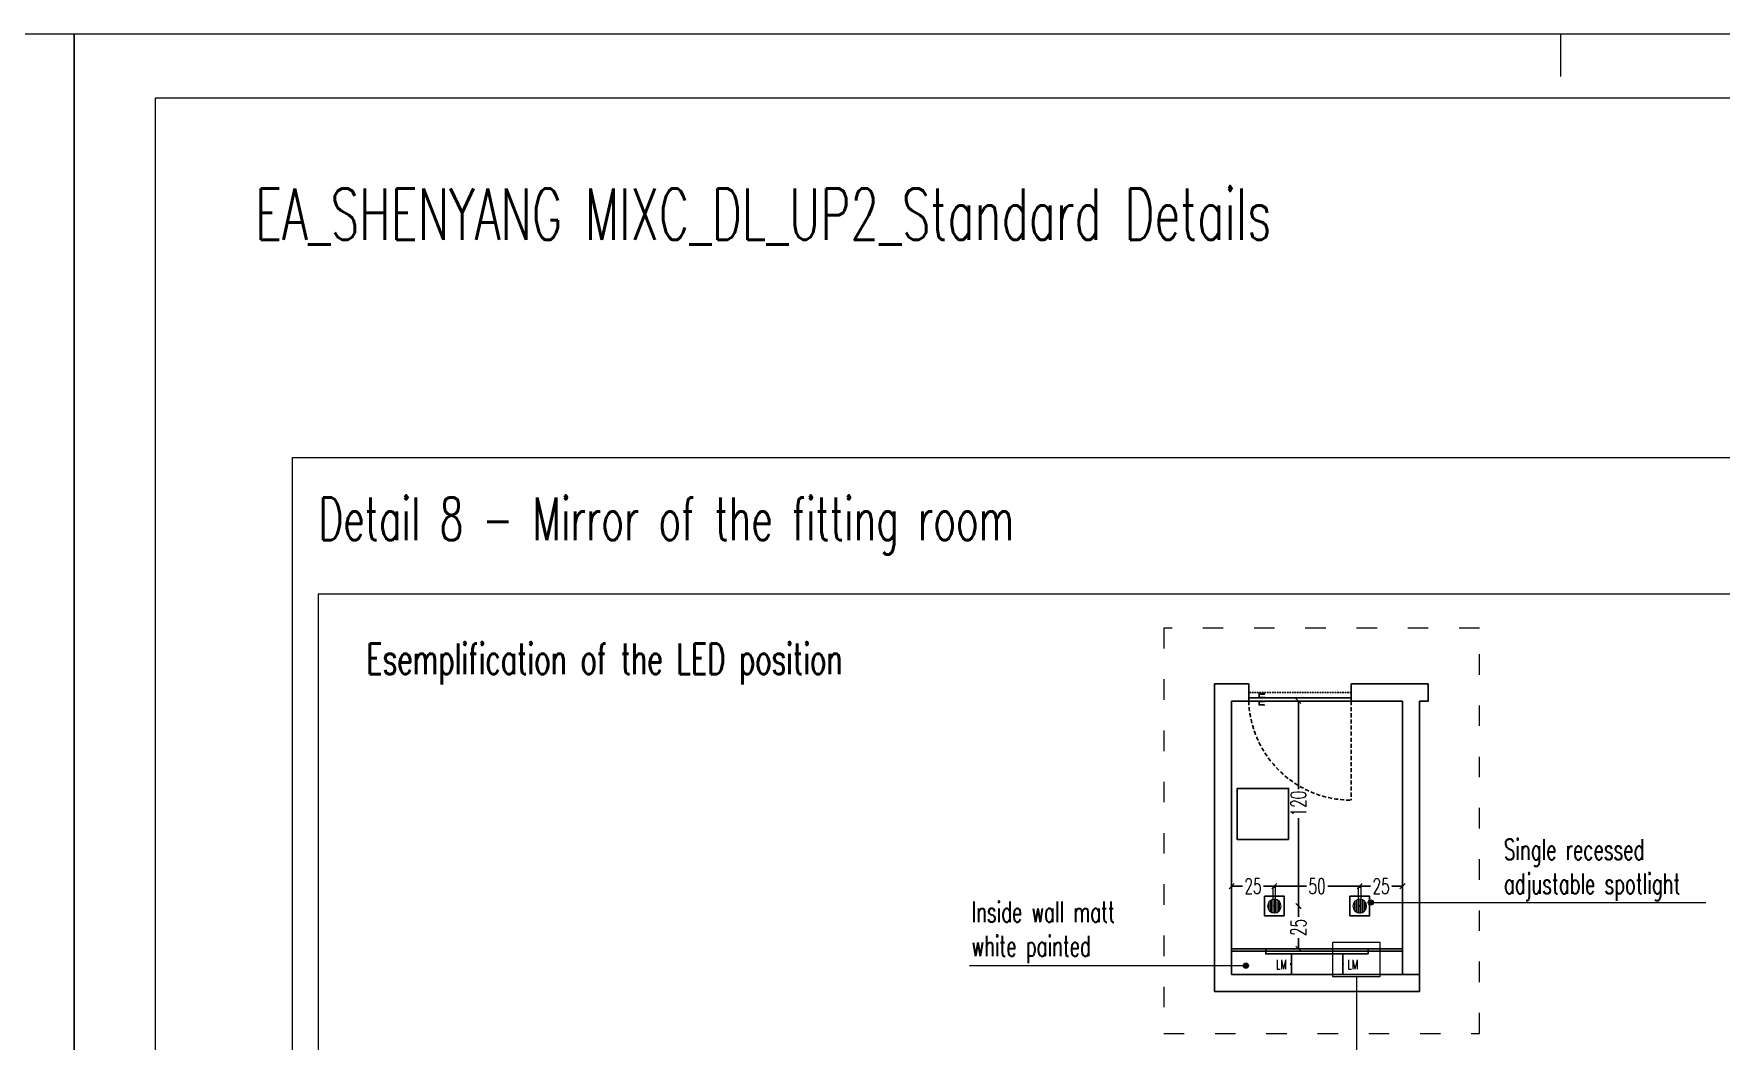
# Model space of a CAD drawing. Header units: millimetres. Extents: x 1734 to 22014, y 983 to 3953.
# Drawn here: x 16050 to 17038, y 2493 to 3083 of the extents above; entities that cross this region are included whole.
import ezdxf

# ---------------------------------------------------------------- set-up
doc = ezdxf.new("R2010")
doc.units = ezdxf.units.MM
for name, pattern in [('ACAD_ISO03W100', [30, 12, -18]), ('HIDDEN2', [4.7625, 3.175, -1.5875]), ('HIDDENX2', [0.75, 0.5, -0.25])]:
    doc.linetypes.add(name, pattern=pattern)
for name, color, linetype in [('LD_base', 144, 'Continuous'), ('LD_beam', 240, 'Continuous'), ('LD_quote', 242, 'Continuous')]:
    doc.layers.add(name, color=color, linetype=linetype)
doc.layers.add('LD_light', color=240, linetype='Continuous', lineweight=5)
doc.layers.add('LD_text', color=7, linetype='Continuous', lineweight=9)
doc.styles.add('SIMPLEX', font='SIMPLEX.SHX', dxfattribs={"width": 0.65})
doc.dimstyles.new('Illuminazione 1_100', dxfattribs={"dimtxt": 9, "dimasz": 3, "dimexe": 0.05, "dimexo": 0.05, "dimgap": 1.5, "dimtad": 0, "dimdec": 0, "dimlfac": -1, "dimzin": 0, "dimdsep": 46, "dimtxsty": 'SIMPLEX', "dimblk": 'LINEET2S', "dimcen": 0, "dimdle": 0.1, "dimse1": 1, "dimse2": 1, "dimclrd": 7, "dimclrt": 256, "dimadec": 0, "dimazin": 0, "dimtfac": 1, "dimtdec": 0, "dimtix": 1, "dimtmove": 2, "dimatfit": 3, "dimldrblk": 'OBLIQUE', "dimfxl": 1, "dimtolj": 1, "dimarcsym": 0})

# ---------------------------------------------------------------- blocks, each defined once
blk = doc.blocks.new('a2')
at = {"layer": 'LD_text'}
blk.add_line((-615, 0), (-615, -25), dxfattribs=at)
for points in [[(-1485, -2100), (-1485, 0), (1485, 0), (1485, -2100)], [(-1437.5, -2062.5), (-1437.5, -37.5), (1437.5, -37.5), (1437.5, -2062.5)]]:
    blk.add_lwpolyline(points, close=True, dxfattribs=at)
blk = doc.blocks.new('farettosingolo11.5x11.5')
at = {"layer": 'LD_beam'}
blk.add_lwpolyline([(-5.75, 5.75), (5.75, 5.75), (5.75, -5.75), (-5.75, -5.75)], close=True, dxfattribs=at)
blk.add_point((0, 0), dxfattribs=at)
blk = doc.blocks.new('LINEET2S')
blk.add_line((-1, 0), (0, 0))
at = {"color": 5}
blk.add_line((0.5, 0.5), (-0.5, -0.5), dxfattribs=at)
blk = doc.blocks.new('*D202')
at = {"layer": 'DEFPOINTS', "color": 0, "transparency": 16777216}
for p in [(16781.92, 2572.01), (16781.92, 2547.01), (16790.31, 2547.01)]:
    blk.add_point(p, dxfattribs=at)
at = {"layer": 'LD_quote', "color": 7, "lineweight": -2, "transparency": 16777216}
for p, q in [((16790.31, 2569.01), (16790.31, 2565.74)), ((16790.31, 2550.01), (16790.31, 2553.27))]:
    blk.add_line(p, q, dxfattribs=at)
at = {"layer": 'LD_quote', "color": 7, "lineweight": -2, "transparency": 16777216, "xscale": 3, "yscale": 3, "zscale": 3}
for p, rotation in [((16790.31, 2572.01), 90), ((16790.31, 2547.01), 270)]:
    blk.add_blockref('LINEET2S', p, dxfattribs=dict(at, rotation=rotation))
at = {"layer": 'LD_quote', "transparency": 16777216, "insert": (16790.31, 2559.51), "char_height": 9, "attachment_point": 5, "rotation": 90, "style": 'SIMPLEX'}
blk.add_mtext('\\A1;25', dxfattribs=at)
blk = doc.blocks.new('_Oblique')
at = {"color": 0, "linetype": 'ByBlock', "lineweight": -2}
blk.add_line((-0.5, -0.5), (0.5, 0.5), dxfattribs=at)
blk = doc.blocks.new('*D203')
at = {"layer": 'DEFPOINTS', "color": 0, "transparency": 16777216}
for p in [(16826.17, 2583.66), (16776.17, 2577.76), (16826.17, 2577.76)]:
    blk.add_point(p, dxfattribs=at)
at = {"layer": 'LD_quote', "color": 7, "lineweight": -2, "transparency": 16777216}
for p, q in [((16779.17, 2583.66), (16794.94, 2583.66)), ((16823.17, 2583.66), (16807.41, 2583.66))]:
    blk.add_line(p, q, dxfattribs=at)
at = {"layer": 'LD_quote', "color": 7, "lineweight": -2, "transparency": 16777216, "xscale": 3, "yscale": 3, "zscale": 3, "rotation": 180}
blk.add_blockref('LINEET2S', (16776.17, 2583.66), dxfattribs=at)
at = {"layer": 'LD_quote', "color": 7, "lineweight": -2, "transparency": 16777216, "xscale": 3, "yscale": 3, "zscale": 3}
blk.add_blockref('LINEET2S', (16826.17, 2583.66), dxfattribs=at)
at = {"layer": 'LD_quote', "transparency": 16777216, "insert": (16801.17, 2583.66), "char_height": 9, "attachment_point": 5, "style": 'SIMPLEX'}
blk.add_mtext('\\A1;50', dxfattribs=at)
blk = doc.blocks.new('*D204')
at = {"layer": 'DEFPOINTS', "color": 0, "transparency": 16777216}
for p in [(16751.17, 2583.66), (16751.17, 2577.76), (16776.17, 2577.76)]:
    blk.add_point(p, dxfattribs=at)
at = {"layer": 'LD_quote', "color": 7, "lineweight": -2, "transparency": 16777216}
for p, q in [((16754.17, 2583.66), (16757.44, 2583.66)), ((16773.17, 2583.66), (16769.91, 2583.66))]:
    blk.add_line(p, q, dxfattribs=at)
at = {"layer": 'LD_quote', "color": 7, "lineweight": -2, "transparency": 16777216, "xscale": 3, "yscale": 3, "zscale": 3, "rotation": 180}
blk.add_blockref('LINEET2S', (16751.17, 2583.66), dxfattribs=at)
at = {"layer": 'LD_quote', "color": 7, "lineweight": -2, "transparency": 16777216, "xscale": 3, "yscale": 3, "zscale": 3}
blk.add_blockref('LINEET2S', (16776.17, 2583.66), dxfattribs=at)
at = {"layer": 'LD_quote', "transparency": 16777216, "insert": (16763.67, 2583.66), "char_height": 9, "attachment_point": 5, "style": 'SIMPLEX'}
blk.add_mtext('\\A1;25', dxfattribs=at)
blk = doc.blocks.new('*D205')
at = {"layer": 'DEFPOINTS', "color": 0, "transparency": 16777216}
for p in [(16851.17, 2583.66), (16826.17, 2577.76), (16851.17, 2577.76)]:
    blk.add_point(p, dxfattribs=at)
at = {"layer": 'LD_quote', "color": 7, "lineweight": -2, "transparency": 16777216}
for p, q in [((16829.17, 2583.66), (16832.44, 2583.66)), ((16848.17, 2583.66), (16844.91, 2583.66))]:
    blk.add_line(p, q, dxfattribs=at)
at = {"layer": 'LD_quote', "color": 7, "lineweight": -2, "transparency": 16777216, "xscale": 3, "yscale": 3, "zscale": 3, "rotation": 180}
blk.add_blockref('LINEET2S', (16826.17, 2583.66), dxfattribs=at)
at = {"layer": 'LD_quote', "color": 7, "lineweight": -2, "transparency": 16777216, "xscale": 3, "yscale": 3, "zscale": 3}
blk.add_blockref('LINEET2S', (16851.17, 2583.66), dxfattribs=at)
at = {"layer": 'LD_quote', "transparency": 16777216, "insert": (16838.67, 2583.66), "char_height": 9, "attachment_point": 5, "style": 'SIMPLEX'}
blk.add_mtext('\\A1;25', dxfattribs=at)
blk = doc.blocks.new('*D206')
at = {"layer": 'DEFPOINTS', "color": 0, "transparency": 16777216}
for p in [(16790.23, 2692), (16791.17, 2692), (16790.31, 2572.01)]:
    blk.add_point(p, dxfattribs=at)
at = {"layer": 'LD_quote', "color": 7, "lineweight": -2, "transparency": 16777216}
for p, q in [((16790.23, 2689), (16790.23, 2640.47)), ((16790.23, 2575.01), (16790.23, 2623.54))]:
    blk.add_line(p, q, dxfattribs=at)
at = {"layer": 'LD_quote', "color": 7, "lineweight": -2, "transparency": 16777216, "xscale": 3, "yscale": 3, "zscale": 3}
for p, rotation in [((16790.23, 2692), 90), ((16790.23, 2572.01), 270)]:
    blk.add_blockref('LINEET2S', p, dxfattribs=dict(at, rotation=rotation))
at = {"layer": 'LD_quote', "transparency": 16777216, "insert": (16790.23, 2632.01), "char_height": 9, "attachment_point": 5, "rotation": 90, "style": 'SIMPLEX'}
blk.add_mtext('\\A1;120', dxfattribs=at)
blk = doc.blocks.new('protect')
at = {"layer": 'LD_light'}
h = blk.add_hatch(dxfattribs=at)
h.set_pattern_fill('DOTS', color=256, scale=0.5, angle=180)
h.set_pattern_definition([(180, (80.781466, 146.167862), (-0.015625, -0.03125), [0, -0.03125])])
h.paths.add_polyline_path([(-0.22, 0.35, 0.414214), (-0.27, 0.4), (-0.3, 0.4), (-0.3, -0.4), (-0.27, -0.4, 0.414214), (-0.22, -0.35)])
h = blk.add_hatch(color=256, dxfattribs=at)
h.dxf.hatch_style = 1
h.paths.add_polyline_path([(-0.22, -0.15), (-0.28, -0.15), (-0.28, 0.15), (-0.22, 0.15)])
for p, q in [((-0.12, 0.4), (-0.1, 0.4)), ((-0.12, 0.4), (-0.12, -0.4)), ((-0.1, 0.4), (-0.1, -0.4)), ((-0.12, -0.4), (-0.1, -0.4))]:
    blk.add_line(p, q, dxfattribs=at)
for points in [[(0, -0.55), (-0.3, -0.55), (-0.3, 0.55), (0, 0.55)], [(-0.22, -0.15), (-0.28, -0.15), (-0.28, 0.15), (-0.22, 0.15)]]:
    blk.add_lwpolyline(points, close=True, dxfattribs=at)
blk.add_lwpolyline([(-0.3, -0.4), (-0.27, -0.4, 0.414214), (-0.22, -0.35), (-0.22, 0.35, 0.414214), (-0.27, 0.4), (-0.3, 0.4)], format="xyb", dxfattribs=at)
blk = doc.blocks.new('lm2')
at = {"layer": 'LD_light', "xscale": -1, "rotation": 0.0004056575956745689}
blk.add_blockref('protect', (0, 0), dxfattribs=at)
at = {"layer": 'LD_light', "linetype": 'Continuous', "lineweight": 0, "insert": (5.92, -0.15), "char_height": 5.394, "attachment_point": 5, "style": 'SIMPLEX'}
blk.add_mtext_dynamic_manual_height_columns('LM', width=6.3931, gutter_width=1, heights=[0], dxfattribs=at)
blk = doc.blocks.new('pureopalplan')
at = {"layer": 'LD_light'}
h = blk.add_hatch(dxfattribs=at)
h.set_pattern_fill('DOTS', color=256, scale=8.0625)
h.set_pattern_definition([(0, (0, 0), (0.251953, 0.503906), [0, -0.503906])])
h.paths.add_polyline_path([(4.3, 0, 1), (-4.3, 0, 1)])
for p, q in [((4.2, 0.8), (11.8, 0.8)), ((11.8, -0.8), (11.8, 0.8)), ((4.2, -0.8), (11.8, -0.8))]:
    blk.add_line(p, q, dxfattribs=at)
blk.add_circle((0, 0), 4.3, dxfattribs=at)
blk = doc.blocks.new('A$C4D103354')
at = {"layer": 'LD_text'}
blk.add_hatch(color=256, dxfattribs=at).paths.add_polyline_path([(0, 3.5, 1), (7, 3.5, 1)])
blk.add_circle((3.5, 3.5), 3.5, dxfattribs=at)

msp = doc.modelspace()

# ---------------------------------------------------------------- linework, layer by layer
at = {"layer": 'LD_base'}
for p, q in [((16741.172, 2522.009), (16741.172, 2702.009)), ((16741.172, 2702.009), (16761.172, 2702.009)), ((16866.172, 2702.009), (16821.172, 2702.009)), ((16821.172, 2702.009), (16821.172, 2692.009)), ((16866.172, 2692.009), (16866.172, 2702.009)), ((16751.172, 2532.009), (16751.172, 2692.009)), ((16751.172, 2692.009), (16761.172, 2692.009)), ((16821.172, 2692.009), (16851.172, 2692.004)), ((16851.172, 2692.004), (16851.172, 2532.009)), ((16861.172, 2532.009), (16861.172, 2692.009)), ((16861.172, 2692.009), (16866.172, 2692.009)), ((16831.172, 2547.009), (16831.172, 2544.009)), ((16861.172, 2532.009), (16751.172, 2532.009)), ((16861.172, 2522.009), (16741.172, 2522.009))]:
    msp.add_line(p, q, dxfattribs=at)
at = {"layer": 'LD_base', "linetype": 'Continuous'}
for p, q in [((16761.172, 2702.009), (16761.172, 2692.009)), ((16861.172, 2522.009), (16861.172, 2532.009))]:
    msp.add_line(p, q, dxfattribs=at)
at = {"layer": 'LD_base', "linetype": 'HIDDENX2', "ltscale": 0.25}
msp.add_lwpolyline([(16761.172, 2697.009), (16821.172, 2697.009)], dxfattribs=at)
at = {"layer": 'LD_base'}
for points in [[(16761.172, 2692.004), (16761.172, 2694.004), (16821.172, 2694.004), (16821.172, 2692.004), (16761.172, 2692.004)], [(16770.454, 2694.004), (16770.454, 2694.166), (16767.384, 2694.166), (16767.384, 2696.105), (16770.454, 2696.105), (16770.454, 2696.266), (16767.223, 2696.266), (16767.223, 2694.004)], [(16751.172, 2547.009), (16851.172, 2547.009)], [(16786.172, 2532.009), (16751.172, 2532.009), (16751.172, 2547.009)], [(16751.172, 2545.509), (16851.172, 2545.509)], [(16771.172, 2547.009), (16771.172, 2544.009), (16831.172, 2544.009)], [(16786.172, 2544.009), (16786.172, 2532.009), (16816.172, 2532.009), (16816.172, 2544.009)], [(16816.172, 2532.009), (16851.172, 2532.009), (16851.172, 2547.009)]]:
    msp.add_lwpolyline(points, dxfattribs=at)
at = {"layer": 'LD_base', "linetype": 'HIDDEN2', "ltscale": 0.75}
msp.add_lwpolyline([(16821.172, 2692.009), (16821.172, 2634.004, -0.404482), (16761.205, 2692.004)], format="xyb", dxfattribs=at)
at = {"layer": 'LD_base'}
for points in [[(16770.454, 2689.904), (16767.384, 2689.904), (16767.384, 2691.843), (16770.454, 2691.843), (16770.454, 2692.004), (16767.223, 2692.004), (16767.223, 2689.743), (16770.454, 2689.743)], [(16784.494, 2610.925), (16754.494, 2610.925), (16754.494, 2640.925), (16784.494, 2640.925)]]:
    msp.add_lwpolyline(points, close=True, dxfattribs=at)
at = {"layer": 'LD_text'}
for p, q in [((16832.703, 2574.098), (17028.706, 2574.098)), ((16759.48, 2537.097), (16597.789, 2537.097)), ((16824.24, 2530.837), (16824.24, 2404.468))]:
    msp.add_line(p, q, dxfattribs=at)
for points in [[(16201.525, 2834.576), (17083.611, 2834.576), (17083.611, 2000.548), (16201.525, 2000.548)], [(17068.611, 2754.576), (16216.525, 2754.576), (16216.525, 2060.548), (17068.611, 2060.548)], [(16810.292, 2530.837), (16838.188, 2530.837), (16838.188, 2550.613), (16810.292, 2550.613)]]:
    msp.add_lwpolyline(points, close=True, dxfattribs=at)
at = {"layer": 'LD_text', "linetype": 'ACAD_ISO03W100'}
msp.add_lwpolyline([(16896.305, 2497.46), (16896.305, 2734.738), (16711.447, 2734.738), (16711.447, 2497.46)], close=True, dxfattribs=at)

# ---------------------------------------------------------------- block references
at = {"layer": 'LD_beam', "rotation": 180}
msp.add_blockref('farettosingolo11.5x11.5', (16776.172, 2572.009), dxfattribs=at)
at = {"layer": 'LD_beam', "xscale": -1, "rotation": 180}
msp.add_blockref('farettosingolo11.5x11.5', (16826.172, 2572.009), dxfattribs=at)
at = {"layer": 'LD_light', "xscale": -0.9302325581395449, "yscale": 0.9302325581395444, "zscale": 0.9302325581395448, "rotation": 269.9999999999784}
for p in [(16776.172, 2572.009), (16826.172, 2572.009)]:
    msp.add_blockref('pureopalplan', p, dxfattribs=at)
at = {"layer": 'LD_light', "rotation": 359.9995943424043}
msp.add_blockref('protect', (16786.172, 2538.009), dxfattribs=at)
at = {"layer": 'LD_quote'}
msp.add_blockref('lm2', (16816.172, 2538.009), dxfattribs=at)
at = {"layer": 'LD_text'}
for p in [(14588.729, 3082.667), (17558.729, 3082.667)]:
    msp.add_blockref('a2', p, dxfattribs=at)
at = {"layer": 'LD_text', "xscale": 0.4374960433123942, "yscale": 0.4374960433123942, "zscale": 0.4374960433123942}
for p in [(16831.172, 2572.567), (16757.948, 2535.565)]:
    msp.add_blockref('A$C4D103354', p, dxfattribs=at)

# ---------------------------------------------------------------- texts
at = {"layer": 'LD_light', "linetype": 'Continuous', "lineweight": 0, "insert": (16780.252, 2537.857), "char_height": 5.3938, "attachment_point": 5, "style": 'SIMPLEX'}
msp.add_mtext_dynamic_manual_height_columns('LM', width=6.39314, gutter_width=1, heights=[0], dxfattribs=at)
at = {"layer": 'LD_text', "style": 'SIMPLEX'}
for s, insert, char_height, width, attachment_point in [('\\pt330;{\\C7;EA_SHENYANG MIXC_DL_UP2_Standard Details}', (16179.493, 2959.239), 30, 1295.71327, 7), ('Detail 8 - Mirror of the fitting room', (16216.525, 2794.576), 25, 852.08652, 4), ('{\\C7;Esemplification of the LED position}', (16244.702, 2725.763), 18, 629.6, 1), ('{\\C7;Single recessed\\Padjustable spotlight}', (16910.546, 2593.118), 12, 629.6, 4), ('{\\C7;Inside wall matt white painted}', (16598.892, 2556.586), 12, 99.53855, 4)]:
    msp.add_mtext(s, dxfattribs=dict(at, insert=insert, char_height=char_height, width=width, attachment_point=attachment_point))

# ---------------------------------------------------------------- dimensions: what is measured, and where the dimension line sits
at = {"layer": 'LD_quote'}
for base, p1, p2, angle, picture, middle in [((16790.226, 2692.004), (16790.309, 2572.009), (16791.172, 2692.004), 90, '*D206', (16790.226, 2632.007)), ((16751.172, 2583.657), (16776.172, 2577.759), (16751.172, 2577.759), 180, '*D204', (16763.672, 2583.657)), ((16826.172, 2583.657), (16776.172, 2577.759), (16826.172, 2577.759), 180, '*D203', (16801.172, 2583.657)), ((16851.172, 2583.657), (16826.172, 2577.759), (16851.172, 2577.759), 180, '*D205', (16838.672, 2583.657)), ((16790.309, 2547.009), (16781.922, 2572.009), (16781.922, 2547.009), 90, '*D202', (16790.309, 2559.509))]:
    dim = msp.add_linear_dim(base=base, p1=p1, p2=p2, angle=angle, dimstyle='Illuminazione 1_100', dxfattribs=at)
    dim.commit()
    dim.dimension.update_dxf_attribs({"geometry": picture, "text_midpoint": middle})

doc.saveas('drawing.dxf')
